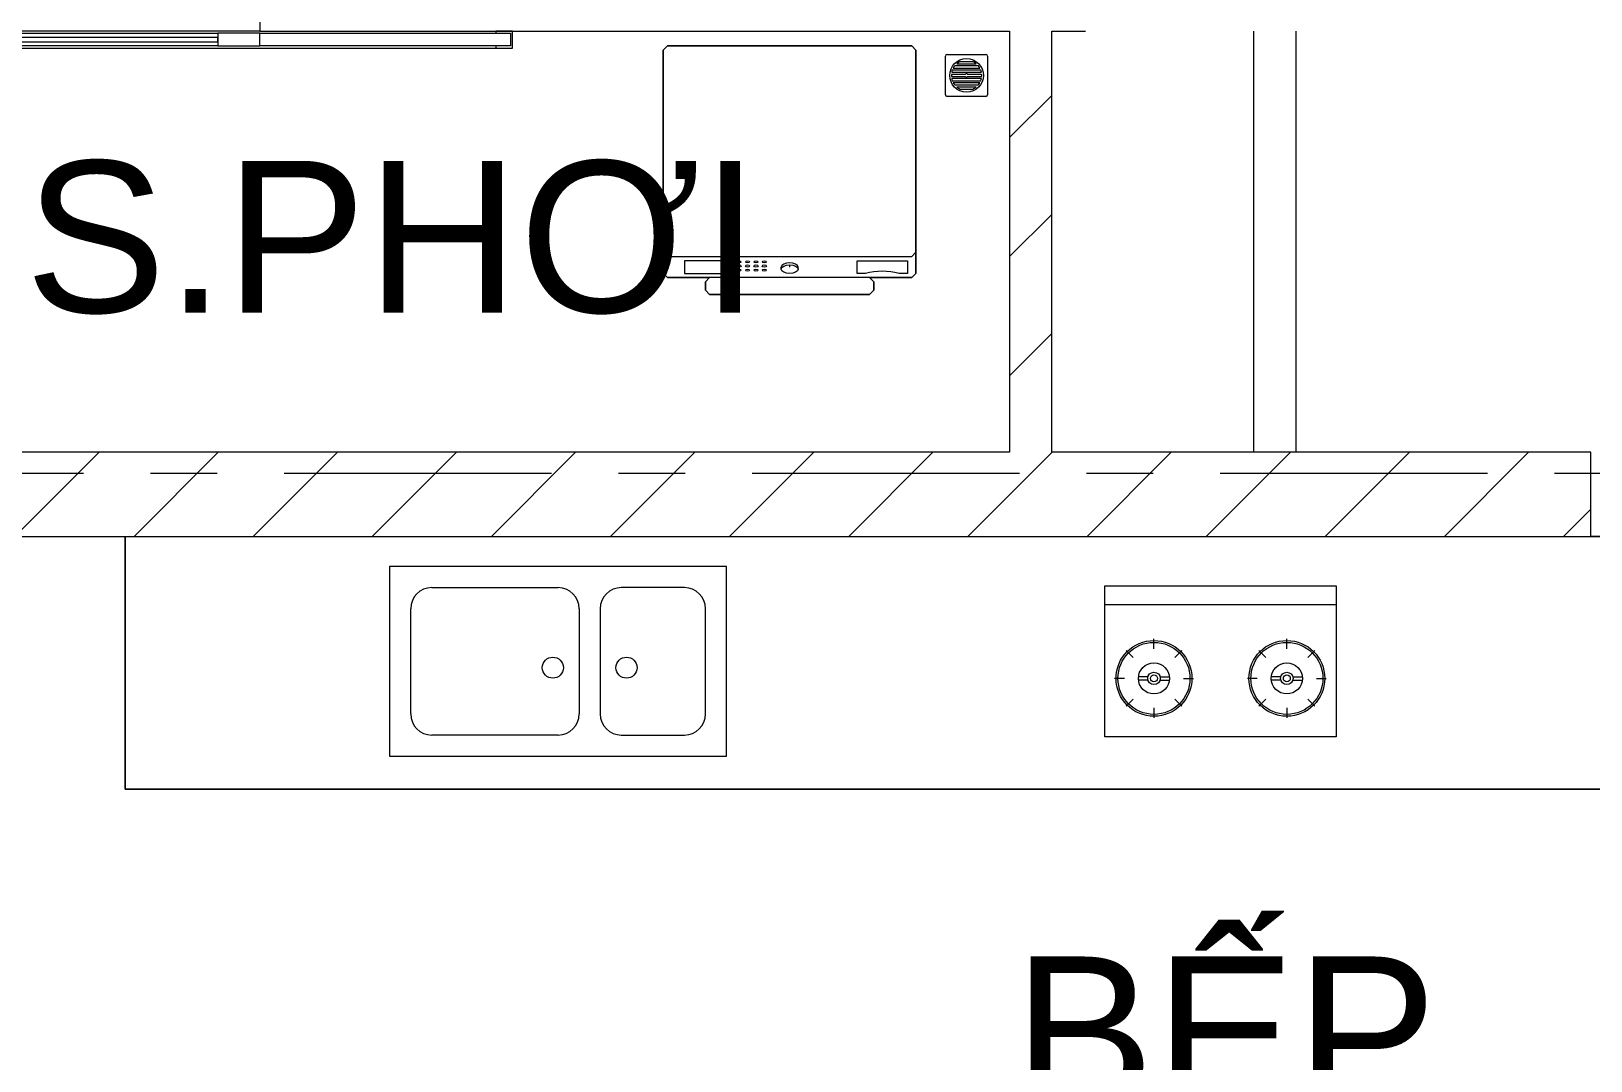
# Model space of a CAD drawing. Header units: millimetres. Extents: x -20144 to 117103, y -11426 to 48263.
# Drawn here: x 35097 to 38801, y 10055 to 12500 of the extents above; entities that cross this region are included whole.
import ezdxf

# ---------------------------------------------------------------- set-up
doc = ezdxf.new("R2010")
doc.units = ezdxf.units.MM
doc.linetypes.add('Grid Line', pattern=[22.225, 12.7, -3.175, 3.175, -3.175])
for name, color, linetype, lineweight in [('CHU', 181, 'Continuous', 5), ('CUA', 31, 'Continuous', 9), ('HATCH-TUONG', 152, 'Continuous', 9), ('NET-CAT', 3, 'Continuous', 9), ('NET-THAY', 2, 'Continuous', 15), ('THIET BI', 44, 'Continuous', 5), ('THIET-BI', 44, 'Continuous', 5), ('TRUC', 225, 'Continuous', 5)]:
    doc.layers.add(name, color=color, linetype=linetype, lineweight=lineweight)
doc.styles.add('Arial_4', font='arial.ttf', dxfattribs={"height": 360})
pattern_1 = [(45, (0, 0), (-141.4214, 141.4214), [])]

# ---------------------------------------------------------------- blocks, each defined once
blk = doc.blocks.new('X-BEP - X-BEP-71298-MẶT BẰNG TẦNG 5 ĐẾN TẦNG 22')
at = {"layer": 'THIET BI', "lineweight": 9}
for p, q in [((4080.1, 0), (3480.1, 0)), ((3480.1, 0), (4080.1, 0)), ((0, 0), (0, -600)), ((0, -600), (0, 0)), ((628, -71.5), (628, -521.5)), ((1428, -71.5), (628, -71.5)), ((1428, -521.5), (1428, -71.5)), ((728, -121.5), (1028, -121.5)), ((1328, -121.5), (1178, -121.5)), ((2326.1, -117.4), (2875.2, -117.4)), ((2326.1, -475.7), (2326.1, -117.4)), ((2875.2, -117.4), (2875.2, -475.7)), ((678, -421.5), (678, -171.5)), ((1078, -171.5), (1078, -421.5)), ((1128, -171.5), (1128, -421.5)), ((1378, -421.5), (1378, -171.5)), ((2875.2, -162.4), (2326.1, -162.4)), ((2442.9, -266.8), (2442.9, -243.3)), ((2758.4, -266.8), (2758.4, -243.3)), ((2393.3, -287.3), (2376.8, -270.7)), ((2492.6, -287.3), (2509.1, -270.7)), ((2708.8, -287.3), (2692.2, -270.7)), ((2808, -287.3), (2824.6, -270.7)), ((2428.8, -332.9), (2406.3, -332.9)), ((2457.1, -332.9), (2479.6, -332.9)), ((2744.3, -332.9), (2721.7, -332.9)), ((2772.5, -332.9), (2795, -332.9)), ((2372.8, -336.9), (2349.3, -336.9)), ((2428.8, -341), (2406.3, -341)), ((2457.1, -341), (2479.6, -341)), ((2513.1, -336.9), (2536.5, -336.9)), ((2688.2, -336.9), (2664.8, -336.9)), ((2744.3, -341), (2721.7, -341)), ((2772.5, -341), (2795, -341)), ((2828.6, -336.9), (2852, -336.9)), ((2393.3, -386.6), (2376.8, -403.1)), ((2442.9, -407.1), (2442.9, -430.5)), ((2492.6, -386.6), (2509.1, -403.1)), ((2708.8, -386.6), (2692.2, -403.1)), ((2758.4, -407.1), (2758.4, -430.5)), ((2808, -386.6), (2824.6, -403.1)), ((1028, -471.5), (728, -471.5)), ((1178, -471.5), (1328, -471.5)), ((2875.2, -475.7), (2326.1, -475.7)), ((628, -521.5), (1428, -521.5)), ((0, -600), (4080.1, -600)), ((4080.1, -600), (0, -600))]:
    blk.add_line(p, q, dxfattribs=at)
for centre, radius in [((2442.9, -336.9), 90), ((2442.9, -336.9), 85.5), ((2758.4, -336.9), 90), ((2758.4, -336.9), 85.5), ((1015.5, -311.5), 25), ((1190.5, -311.5), 25), ((2442.9, -336.9), 36.9), ((2442.9, -336.9), 14.7), ((2442.9, -336.9), 8.24), ((2758.4, -336.9), 36.9), ((2758.4, -336.9), 14.7), ((2758.4, -336.9), 8.24)]:
    blk.add_circle(centre, radius, dxfattribs=at)
for centre, start, end in [((728, -171.5), 90, 180), ((1028, -171.5), 360, 90), ((1178, -171.5), 90, 180), ((1328, -171.5), 0, 90), ((728, -421.5), 180, 270), ((1028, -421.5), 270, 0), ((1178, -421.5), 180, 270), ((1328, -421.5), 270, 0)]:
    blk.add_arc(centre, 50, start, end, dxfattribs=at)
blk = doc.blocks.new('X-MAY GIAT - X-MAY GIAT-V6-MẶT BẰNG TẦNG 5 ĐẾN TẦNG 22')
at = {"layer": 'THIET BI', "lineweight": 9}
for p, q in [((-290, 0), (-300, -10)), ((-300, -10), (-290, 0)), ((290, 0), (-290, 0)), ((-290, 0), (290, 0)), ((300, -10), (290, 0)), ((290, 0), (300, -10)), ((-300, -10), (-300, -540)), ((-300, -540), (-300, -10)), ((300, -540), (300, -10)), ((300, -10), (300, -540)), ((-300, -490), (-290, -500)), ((-290, -500), (290, -500)), ((-250, -510), (-250, -540)), ((-140, -510), (-250, -510)), ((-140, -540), (-140, -510)), ((160, -510), (280, -510)), ((160, -540), (160, -510)), ((280, -510), (280, -540)), ((290, -500), (300, -490)), ((-300, -540), (-290, -550)), ((-290, -550), (-300, -540)), ((-290, -550), (-190, -550)), ((-190, -550), (-290, -550)), ((-250, -540), (-140, -540)), ((-190, -550), (-200, -560)), ((-200, -560), (-190, -550)), ((190, -550), (-190, -550)), ((-20, -530), (-20, -525)), ((0, -520), (0, -525)), ((20, -530), (20, -525)), ((180, -540), (160, -540)), ((200, -560), (190, -550)), ((190, -550), (290, -550)), ((190, -550), (200, -560)), ((290, -550), (190, -550)), ((280, -540), (260, -540)), ((290, -550), (300, -540)), ((300, -540), (290, -550)), ((-200, -560), (-200, -580)), ((-200, -580), (-200, -560)), ((-200, -580), (-190, -590)), ((-190, -590), (-200, -580)), ((-190, -590), (190, -590)), ((190, -590), (-190, -590)), ((190, -590), (200, -580)), ((200, -580), (190, -590)), ((200, -580), (200, -560)), ((200, -560), (200, -580))]:
    blk.add_line(p, q, dxfattribs=at)
blk.add_arc((220, -697.5), 162.5, 75.75, 104.25, dxfattribs=at)
for centre, major_axis in [((-120, -512.5), (5, 0)), ((-100, -512.5), (5, 0)), ((-80, -512.5), (5, 0)), ((-60, -512.5), (-5, 0)), ((-120, -522.5), (5, 0)), ((-120, -532.5), (5, 0)), ((-100, -522.5), (5, 0)), ((-100, -532.5), (5, 0)), ((-80, -522.5), (5, 0)), ((-80, -532.5), (5, 0)), ((-60, -522.5), (-5, 0)), ((-60, -532.5), (-5, 0)), ((0, -530), (-20, 0))]:
    blk.add_ellipse(centre, major_axis=major_axis, ratio=0.5, dxfattribs=at)
blk.add_ellipse((0, -525), major_axis=(-20, 0), ratio=0.5, start_param=3.141593, end_param=6.283185, dxfattribs=at)
blk = doc.blocks.new('CUA SAN PHOI LUA - CUA SAN PHOI LUA-201133-MẶT BẰNG TẦNG 5 ĐẾN TẦNG 22')
at = {"layer": 'CUA'}
for p, q in [((-360, -50), (-400, -50)), ((-400, -50), (-400, -90)), ((-395, -85), (-395, -55)), ((-395, -55), (-360, -55)), ((-360, -55), (-360, -50)), ((400, -50), (-360, -50)), ((-260, -55), (-360, -55)), ((-360, -55), (-360, -85)), ((-260, -85), (-260, -55)), ((-260, -55), (300, -55)), ((300, -65), (-260, -65)), ((-260, -65), (-260, -75)), ((400, -55), (300, -55)), ((300, -55), (300, -85)), ((300, -75), (300, -65)), ((400, -85), (400, -55)), ((400, -55), (960, -55)), ((960, -50), (960, -55)), ((1000, -50), (960, -50)), ((960, -55), (995, -55)), ((995, -55), (995, -85)), ((1000, -90), (1000, -50)), ((-400, -90), (-360, -90)), ((-360, -85), (-395, -85)), ((-360, -85), (-260, -85)), ((-360, -90), (-360, -85)), ((-360, -90), (960, -90)), ((-260, -75), (300, -75)), ((300, -85), (-260, -85)), ((300, -85), (400, -85)), ((960, -85), (400, -85)), ((995, -85), (960, -85)), ((960, -85), (960, -90)), ((960, -90), (1000, -90))]:
    blk.add_line(p, q, dxfattribs=at)
blk = doc.blocks.new('X-PHEU - X-PHEU-5809-MẶT BẰNG TẦNG 5 ĐẾN TẦNG 22')
at = {"layer": 'THIET-BI', "lineweight": 9}
for p, q in [((25, 29), (25, 121)), ((29, 125), (121, 125)), ((125, 121), (125, 29)), ((42.5, 90.5), (42.5, 59.5)), ((47.5, 51.8), (47.5, 98.2)), ((52.5, 103.1), (52.5, 46.9)), ((57.5, 43.5), (57.5, 106.5)), ((62.5, 108.8), (62.5, 41.2)), ((67.5, 39.8), (67.5, 110.2)), ((72.5, 110.9), (72.5, 78.1)), ((77.5, 78.1), (77.5, 110.9)), ((82.5, 110.2), (82.5, 39.8)), ((87.5, 41.2), (87.5, 108.8)), ((92.5, 106.5), (92.5, 43.5)), ((97.5, 46.9), (97.5, 103.1)), ((102.5, 98.2), (102.5, 51.8)), ((107.5, 59.5), (107.5, 90.5)), ((72.5, 71.9), (72.5, 39.1)), ((77.5, 39.1), (77.5, 71.9)), ((121, 25), (29, 25))]:
    blk.add_line(p, q, dxfattribs=at)
blk.add_circle((75, 75), 40, dxfattribs=at)
for centre, radius, start, end in [((29, 121), 4, 90, 180), ((121, 121), 4, 0, 90), ((75, 75), 36, 139.8082, 154.5256), ((75, 75), 36, 119.0853, 128.6822), ((75, 75), 36, 102.0247, 110.3175), ((75, 75), 4, 128.6822, 231.3178), ((75, 75), 36, 90, 93.9821), ((75, 75), 36, 86.0179, 90), ((75, 75), 4, 308.6822, 51.3178), ((75, 75), 36, 69.6825, 77.9753), ((75, 75), 36, 51.3178, 60.9147), ((75, 75), 36, 25.4744, 40.1918), ((75, 75), 36, 205.4744, 220.1918), ((75, 75), 36, 231.3178, 240.9147), ((75, 75), 36, 249.6825, 257.9753), ((75, 75), 36, 266.0179, 270), ((75, 75), 36, 270, 273.9821), ((75, 75), 36, 282.0247, 290.3175), ((75, 75), 36, 299.0853, 308.6822), ((75, 75), 36, 319.8082, 334.5256), ((29, 29), 4, 180, 270), ((121, 29), 4, 270, 360)]:
    blk.add_arc(centre, radius, start, end, dxfattribs=at)

msp = doc.modelspace()

# ---------------------------------------------------------------- hatches: boundary and pattern name
at = {"layer": 'HATCH-TUONG'}
h = msp.add_hatch(dxfattribs=at)
h.set_pattern_fill('FP_2', color=256, style=0, pattern_type=2)
h.set_pattern_definition(pattern_1)
h.paths.add_polyline_path([(37520.5, 11499.9), (37520.5, 12499.9), (37420.5, 12499.9), (37420.5, 11499.9)], flags=0)
h = msp.add_hatch(dxfattribs=at)
h.set_pattern_fill('FP_2', color=256, style=0, pattern_type=2)
h.set_pattern_definition(pattern_1)
h.paths.add_polyline_path([(37544.9, 11299.9), (37544.9, 11499.9), (33200.5, 11499.9), (33200.5, 11299.9), (35251, 11299.9)], flags=0)
h = msp.add_hatch(dxfattribs=at)
h.set_pattern_fill('FP_2', color=256, style=0, pattern_type=2)
h.set_pattern_definition(pattern_1)
h.paths.add_polyline_path([(38800.5, 11299.9), (38800.5, 11499.9), (37544.9, 11499.9), (37544.9, 11299.9), (38781.2, 11299.9)], flags=0)

# ---------------------------------------------------------------- linework, layer by layer
at = {"layer": 'NET-CAT'}
for p, q in [((35640.5, 12599.9), (35640.5, 12499.9)), ((35640.5, 12499.9), (36900.5, 12499.9)), ((36900.5, 12499.9), (37420.5, 12499.9)), ((37420.5, 12499.9), (37420.5, 11499.9)), ((37520.5, 11499.9), (37520.5, 12499.9)), ((37520.5, 12499.9), (37600.5, 12499.9)), ((37420.5, 11499.9), (34840.5, 11499.9)), ((37544.9, 11499.9), (37520.5, 11499.9)), ((38800.5, 11499.9), (37544.9, 11499.9)), ((38800.5, 11299.9), (38800.5, 11499.9)), ((34200.5, 11299.9), (37544.9, 11299.9)), ((37544.9, 11299.9), (38800.5, 11299.9))]:
    msp.add_line(p, q, dxfattribs=at)
at = {"layer": 'NET-THAY', "lineweight": 9}
for p, q in [((38000.5, 11499.9), (38000.5, 12499.9)), ((38100.5, 12499.9), (38100.5, 11499.9))]:
    msp.add_line(p, q, dxfattribs=at)
at = {"layer": 'TRUC', "linetype": 'Grid Line', "ltscale": 50}
msp.add_line((43000.5, 11449.9), (-12092.4, 11449.9), dxfattribs=at)

# ---------------------------------------------------------------- block references
at = {"lineweight": 9}
for name, p in [('CUA SAN PHOI LUA - CUA SAN PHOI LUA-201133-MẶT BẰNG TẦNG 5 ĐẾN TẦNG 22', (35240.5, 12549.9)), ('X-MAY GIAT - X-MAY GIAT-V6-MẶT BẰNG TẦNG 5 ĐẾN TẦNG 22', (36898.2, 12464.9)), ('X-BEP - X-BEP-71298-MẶT BẰNG TẦNG 5 ĐẾN TẦNG 22', (35320.4, 11300))]:
    msp.add_blockref(name, p, dxfattribs=at)
at = {"lineweight": 9, "rotation": 90}
msp.add_blockref('X-PHEU - X-PHEU-5809-MẶT BẰNG TẦNG 5 ĐẾN TẦNG 22', (37393.2, 12319.9), dxfattribs=at)

# ---------------------------------------------------------------- texts
at = {"layer": 'CHU', "color": 7, "lineweight": 30, "char_height": 360, "line_spacing_factor": 0.936439, "style": 'Arial_4'}
for s, insert, width, attachment_point in [('\\pt2540,5080,7620,10160,12700,15240,17780,20320,22860,25400,27940,30480,33020,35560,38100,40640,43180,45720,48260,50800,53340,55880,58420,60960,63500,66040,68580,71120,73660,76200,78740,81280;S.PHƠI', (35082.2, 12191.9), 1723.06, 1), ('\\pt2540,5080,7620,10160,12700,15240,17780,20320,22860,25400,27940,30480,33020,35560,38100,40640,43180,45720,48260,50800,53340,55880,58420,60960,63500,66040,68580,71120,73660,76200,78740,81280;BẾP', (38435.3, 10302.7), 1001.92, 3)]:
    msp.add_mtext(s, dxfattribs=dict(at, insert=insert, width=width, attachment_point=attachment_point))

doc.saveas('drawing.dxf')
